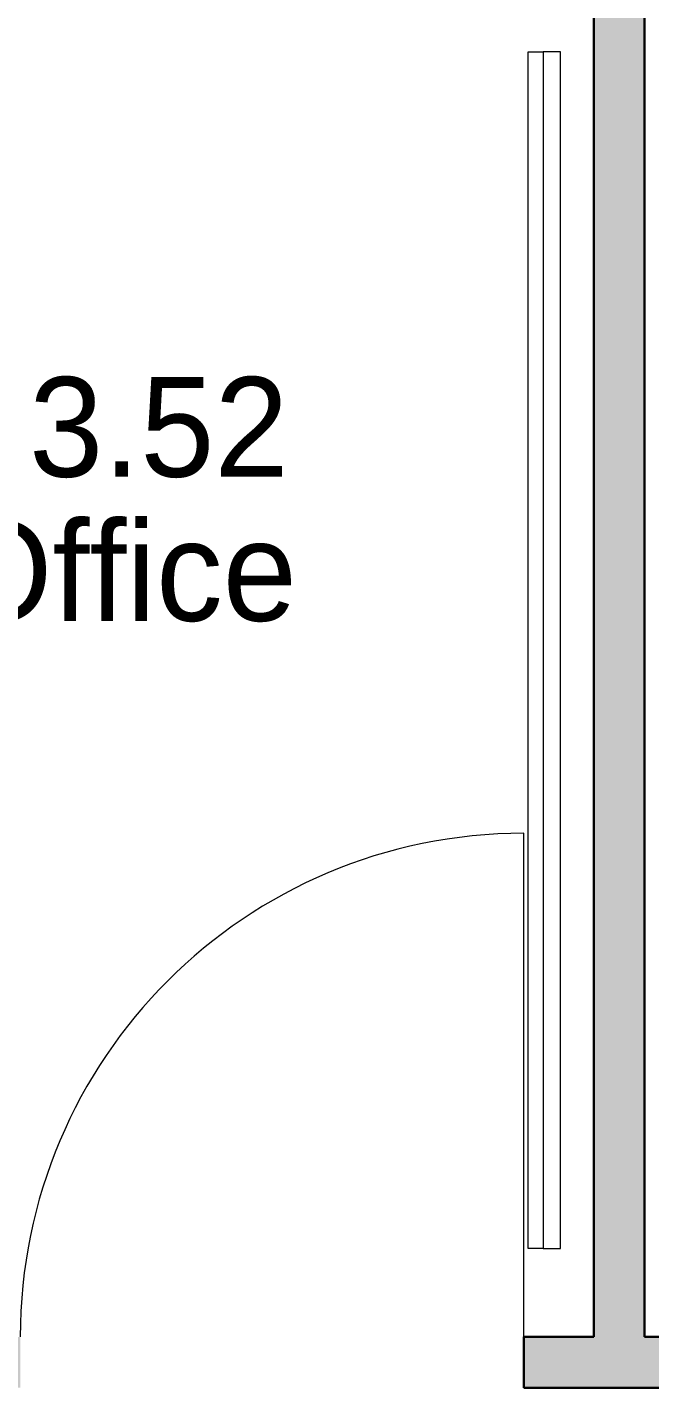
# Model space of a CAD drawing. Header units: millimetres. Extents: x 155927 to 317870, y -36033 to 97293.
# Drawn here: x 163757 to 165006, y 29806 to 32534 of the extents above; entities that cross this region are included whole.
import ezdxf

# ---------------------------------------------------------------- set-up
doc = ezdxf.new("R2010")
doc.units = ezdxf.units.MM
doc.header["$MEASUREMENT"] = 0
for name, color, linetype, lineweight in [('A-AREA-IDEN', 7, 'CONTINUOUS', 9), ('A-DOOR', 4, 'CONTINUOUS', 9), ('A-WALL-PATT', 7, 'CONTINUOUS', 9), ('I-FURN', 8, 'CONTINUOUS', 9), ('I-WALL', 7, 'CONTINUOUS', 9)]:
    doc.layers.add(name, color=color, linetype=linetype, lineweight=lineweight)
doc.styles.add('Century Gothic', font='GOTHIC.TTF', dxfattribs={"height": 200})

msp = doc.modelspace()

# ---------------------------------------------------------------- hatches: boundary and pattern name
at = {"layer": 'A-WALL-PATT'}
msp.add_hatch(color=256, dxfattribs=at).paths.add_polyline_path([(164995.7, 29907.6), (164995.7, 34245.6), (164893.7, 34245.6), (164894.8, 29907.6)], flags=0)
h = msp.add_hatch(color=256, dxfattribs=at)
h.paths.add_polyline_path([(166100.3, 29805.6), (167502.4, 29805.6), (167502.4, 29907.6), (166100.3, 29907.6)], flags=0)
h.paths.add_polyline_path([(164753.3, 29805.6), (165090.3, 29805.6), (165090.3, 29907.6), (164753.3, 29907.6)], flags=0)
h.paths.add_polyline_path([(162121.3, 29805.6), (163743.3, 29805.6), (163743.3, 29907.6), (162121.3, 29907.6)], flags=0)
h.paths.add_polyline_path([(161111.3, 29805.6), (161111.3, 29907.6), (158219.8, 29907.6), (158219.8, 29805.6), (160684.6, 29805.6)], flags=0)
h.paths.add_polyline_path([(156862.8, 29805.6), (157209.8, 29805.6), (157209.8, 29907.6), (156862.8, 29907.6)], flags=0)

# ---------------------------------------------------------------- linework, layer by layer
at = {"layer": 'A-DOOR'}
msp.add_line((164753.3, 29907.6), (164753.3, 30917.6), dxfattribs=at)
msp.add_arc((164753.3, 29907.6), 1010, 90, 180, dxfattribs=at)
at = {"layer": 'I-FURN'}
for p, q in [((164762.4, 32485.2), (164792.4, 32485.2)), ((164762.4, 30085.2), (164762.4, 32485.2)), ((164792.4, 32485.2), (164792.4, 30085.2)), ((164827.4, 32485.2), (164792.4, 32485.2)), ((164792.4, 32485.2), (164792.4, 30085.2)), ((164827.4, 30085.2), (164827.4, 32485.2)), ((164792.4, 30085.2), (164762.4, 30085.2)), ((164792.4, 30085.2), (164827.4, 30085.2))]:
    msp.add_line(p, q, dxfattribs=at)
at = {"layer": 'I-WALL', "lineweight": 30}
for p, q in [((164893.7, 34245.6), (164893.7, 29907.6)), ((164995.7, 29907.6), (164995.7, 34245.6)), ((164893.7, 29907.6), (164753.3, 29907.6)), ((164753.3, 29907.6), (164753.3, 29805.6)), ((165090.3, 29907.6), (164995.7, 29907.6)), ((164753.3, 29805.6), (165090.3, 29805.6))]:
    msp.add_line(p, q, dxfattribs=at)

# ---------------------------------------------------------------- texts
at = {"layer": 'A-AREA-IDEN', "style": 'Century Gothic'}
for s, p in [('3.52', (163761.1, 31632.7)), ('Office', (163599.8, 31343.7))]:
    msp.add_text(s, height=200, dxfattribs=at).set_placement(p)

doc.saveas('drawing.dxf')
